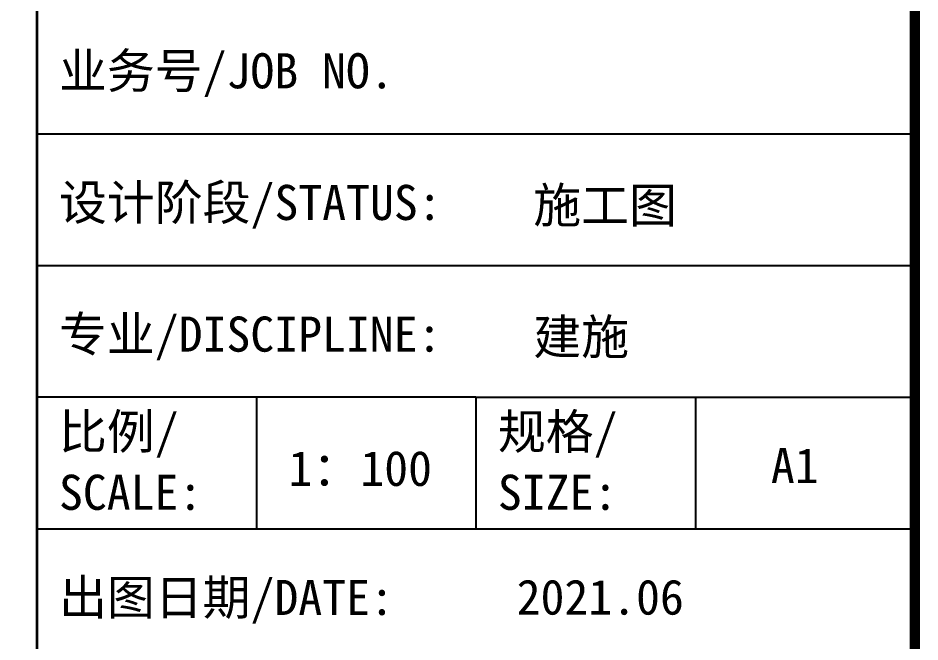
# Model space of a CAD drawing. Extents: x -737978 to 768813, y -372247 to 1140308.
# Drawn here: x -636378 to -630129, y 43693 to 48016 of the extents above; entities that cross this region are included whole.
import ezdxf

# ---------------------------------------------------------------- set-up
doc = ezdxf.new("R2010")
doc.units = 0
doc.header["$LTSCALE"] = 10
doc.header["$MEASUREMENT"] = 0
doc.layers.get('0').update_dxf_attribs({"linetype": 'CONTINUOUS'})
doc.layers.add('8', color=8, linetype='CONTINUOUS')
doc.layers.add('PUB_TITLE', color=4, linetype='CONTINUOUS')
doc.styles.add('-宋体', font='', dxfattribs={"width": 0.8})
doc.styles.get('-宋体').set_extended_font_data('SimSun')

# ---------------------------------------------------------------- blocks, each defined once
blk = doc.blocks.new('TQ1')
at = {"layer": 'PUB_TITLE'}
for p, q in [((-49854.8, -407354.8), (-43854.8, -407354.8)), ((-49854.8, -408254.8), (-43854.8, -408254.8)), ((-46854.8, -409154.8), (-49854.8, -409154.8)), ((-48354.8, -409154.8), (-48354.8, -410054.8)), ((-46854.8, -409154.8), (-46854.8, -410054.8)), ((-46854.8, -409154.8), (-43854.8, -409154.8)), ((-45354.8, -409154.8), (-45354.8, -410054.8)), ((-49854.8, -410054.8), (-43854.8, -410054.8))]:
    blk.add_line(p, q, dxfattribs=at)
at = {"layer": 'PUB_TITLE', "const_width": 20}
blk.add_lwpolyline([(-49854.8, -378413.9), (-49854.8, -418454.8)], dxfattribs=at)
at = {"layer": 'PUB_TITLE', "style": '-宋体'}
for s, p in [('业务号/JOB NO.', (-49704.8, -407044.5)), ('设计阶段/STATUS:', (-49704.8, -407944.5)), ('施工图', (-46462.9, -407963.2)), ('专业/DISCIPLINE:', (-49704.8, -408844.5)), ('建施', (-46462.9, -408863.2)), ('比例/', (-49704.8, -409510.6)), ('规格/', (-46704.8, -409510.6)), ('1：100', (-48135.6, -409762.4)), ('A1', (-44838.8, -409743.4)), ('SCALE:', (-49704.8, -409925.7)), ('SIZE:', (-46704.8, -409925.7)), ('出图日期/DATE:', (-49704.8, -410644.5)), ('2021.06', (-46576.5, -410642))]:
    blk.add_text(s, height=240, dxfattribs=at).set_placement(p)

msp = doc.modelspace()

# ---------------------------------------------------------------- linework, layer by layer
at = {"layer": '8'}
msp.add_lwpolyline([(-636246.3, 72943.1), (-636246.3, 35963.6)], dxfattribs=at)
at = {"layer": 'PUB_TITLE', "const_width": 70.7}
msp.add_lwpolyline([(-687154.6, 35963.3), (-630164.7, 35963.3), (-630164.7, 76549.1), (-687154.6, 76549.1)], close=True, dxfattribs=at)

# ---------------------------------------------------------------- block references
at = {"xscale": 1.01360066206343, "yscale": 1.01360066206343, "zscale": 1.01360066206343}
msp.add_blockref('TQ1', (-585713.5, 460109.7), dxfattribs=at)

doc.saveas('drawing.dxf')
